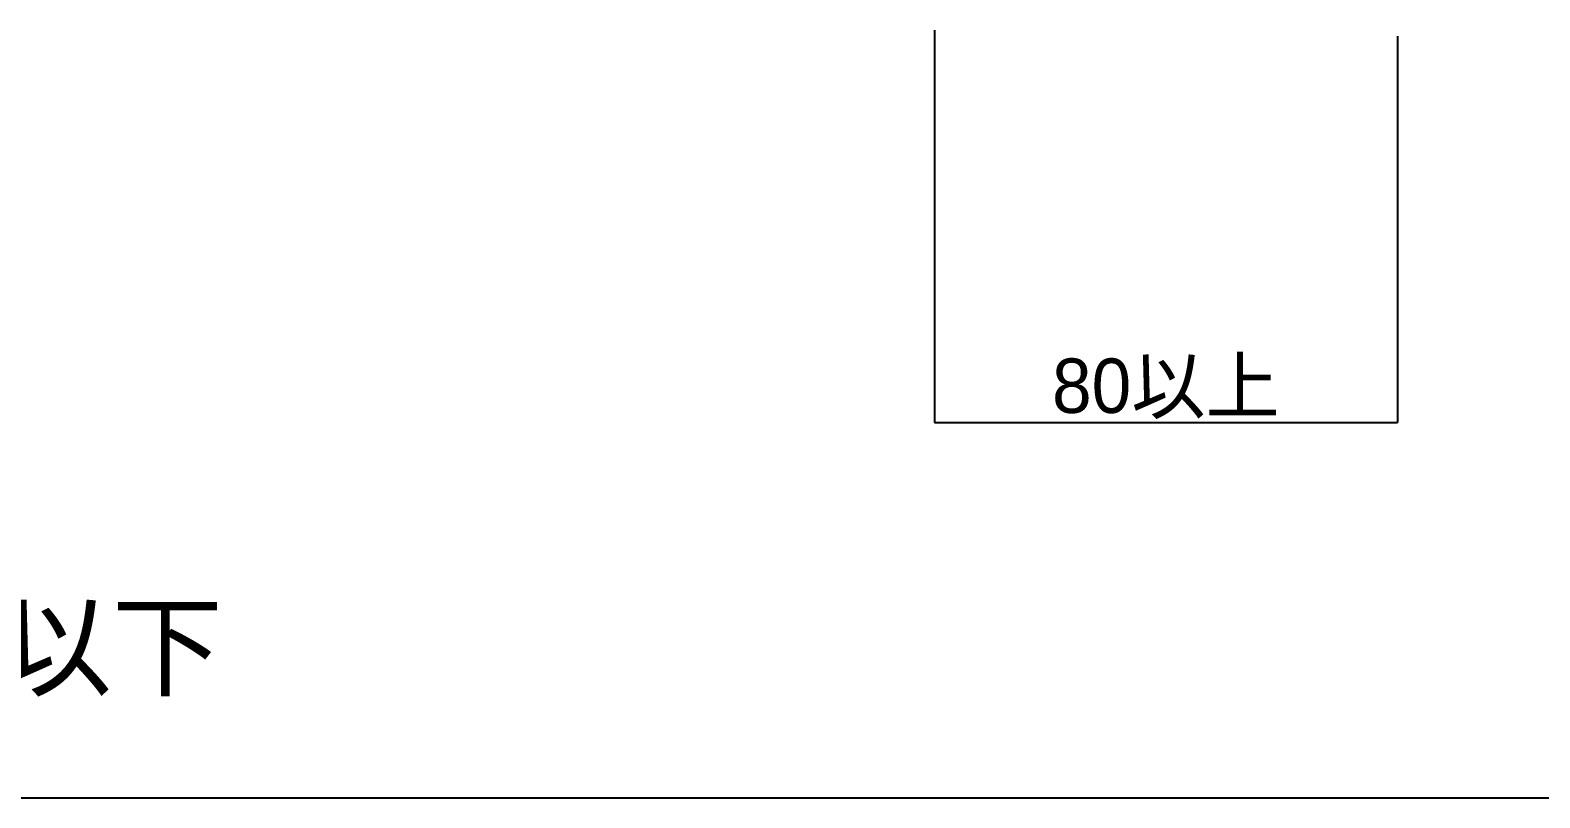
# Model space of a CAD drawing. Extents: x 443 to 1217, y -1921 to -677.
# Drawn here: x 686.09 to 736.03, y -1622.85 to -1597.45 of the extents above; entities that cross this region are included whole.
import ezdxf

# ---------------------------------------------------------------- set-up
doc = ezdxf.new("R2010")
doc.units = 0
doc.header["$MEASUREMENT"] = 0
doc.layers.add('1', color=7, linetype='CONTINUOUS')
doc.layers.add('6', color=7, linetype='CONTINUOUS')
doc.styles.get("Standard").update_dxf_attribs({"font": 'MS PGothic.ttf'})
doc.styles.add('ｽﾀｲﾙ2', font='MS PGothic.ttf')

msp = doc.modelspace()

# ---------------------------------------------------------------- linework, layer by layer
at = {"layer": '1', "color": 4, "linetype": 'Continuous'}
msp.add_line((442.666, -1622.849), (1210.905, -1622.849), dxfattribs=at)
at = {"layer": '6', "color": 7, "linetype": 'Continuous'}
for p, q in [((716.001, -1597.454), (716.001, -1610.435)), ((731.319, -1597.654), (731.319, -1610.435)), ((716.001, -1610.435), (731.319, -1610.435))]:
    msp.add_line(p, q, dxfattribs=at)

# ---------------------------------------------------------------- texts
at = {"layer": '1', "color": 7, "linetype": 'Continuous', "style": 'ｽﾀｲﾙ2'}
msp.add_text('占積率：５７．８（５３）％以下', height=2.7, dxfattribs=at).set_placement((637.228, -1619.196))
at = {"layer": '6', "color": 7, "linetype": 'Continuous', "insert": (723.66, -1609.318), "char_height": 1.8, "attachment_point": 5}
msp.add_mtext('\\A1;80以上', dxfattribs=at)

doc.saveas('drawing.dxf')
